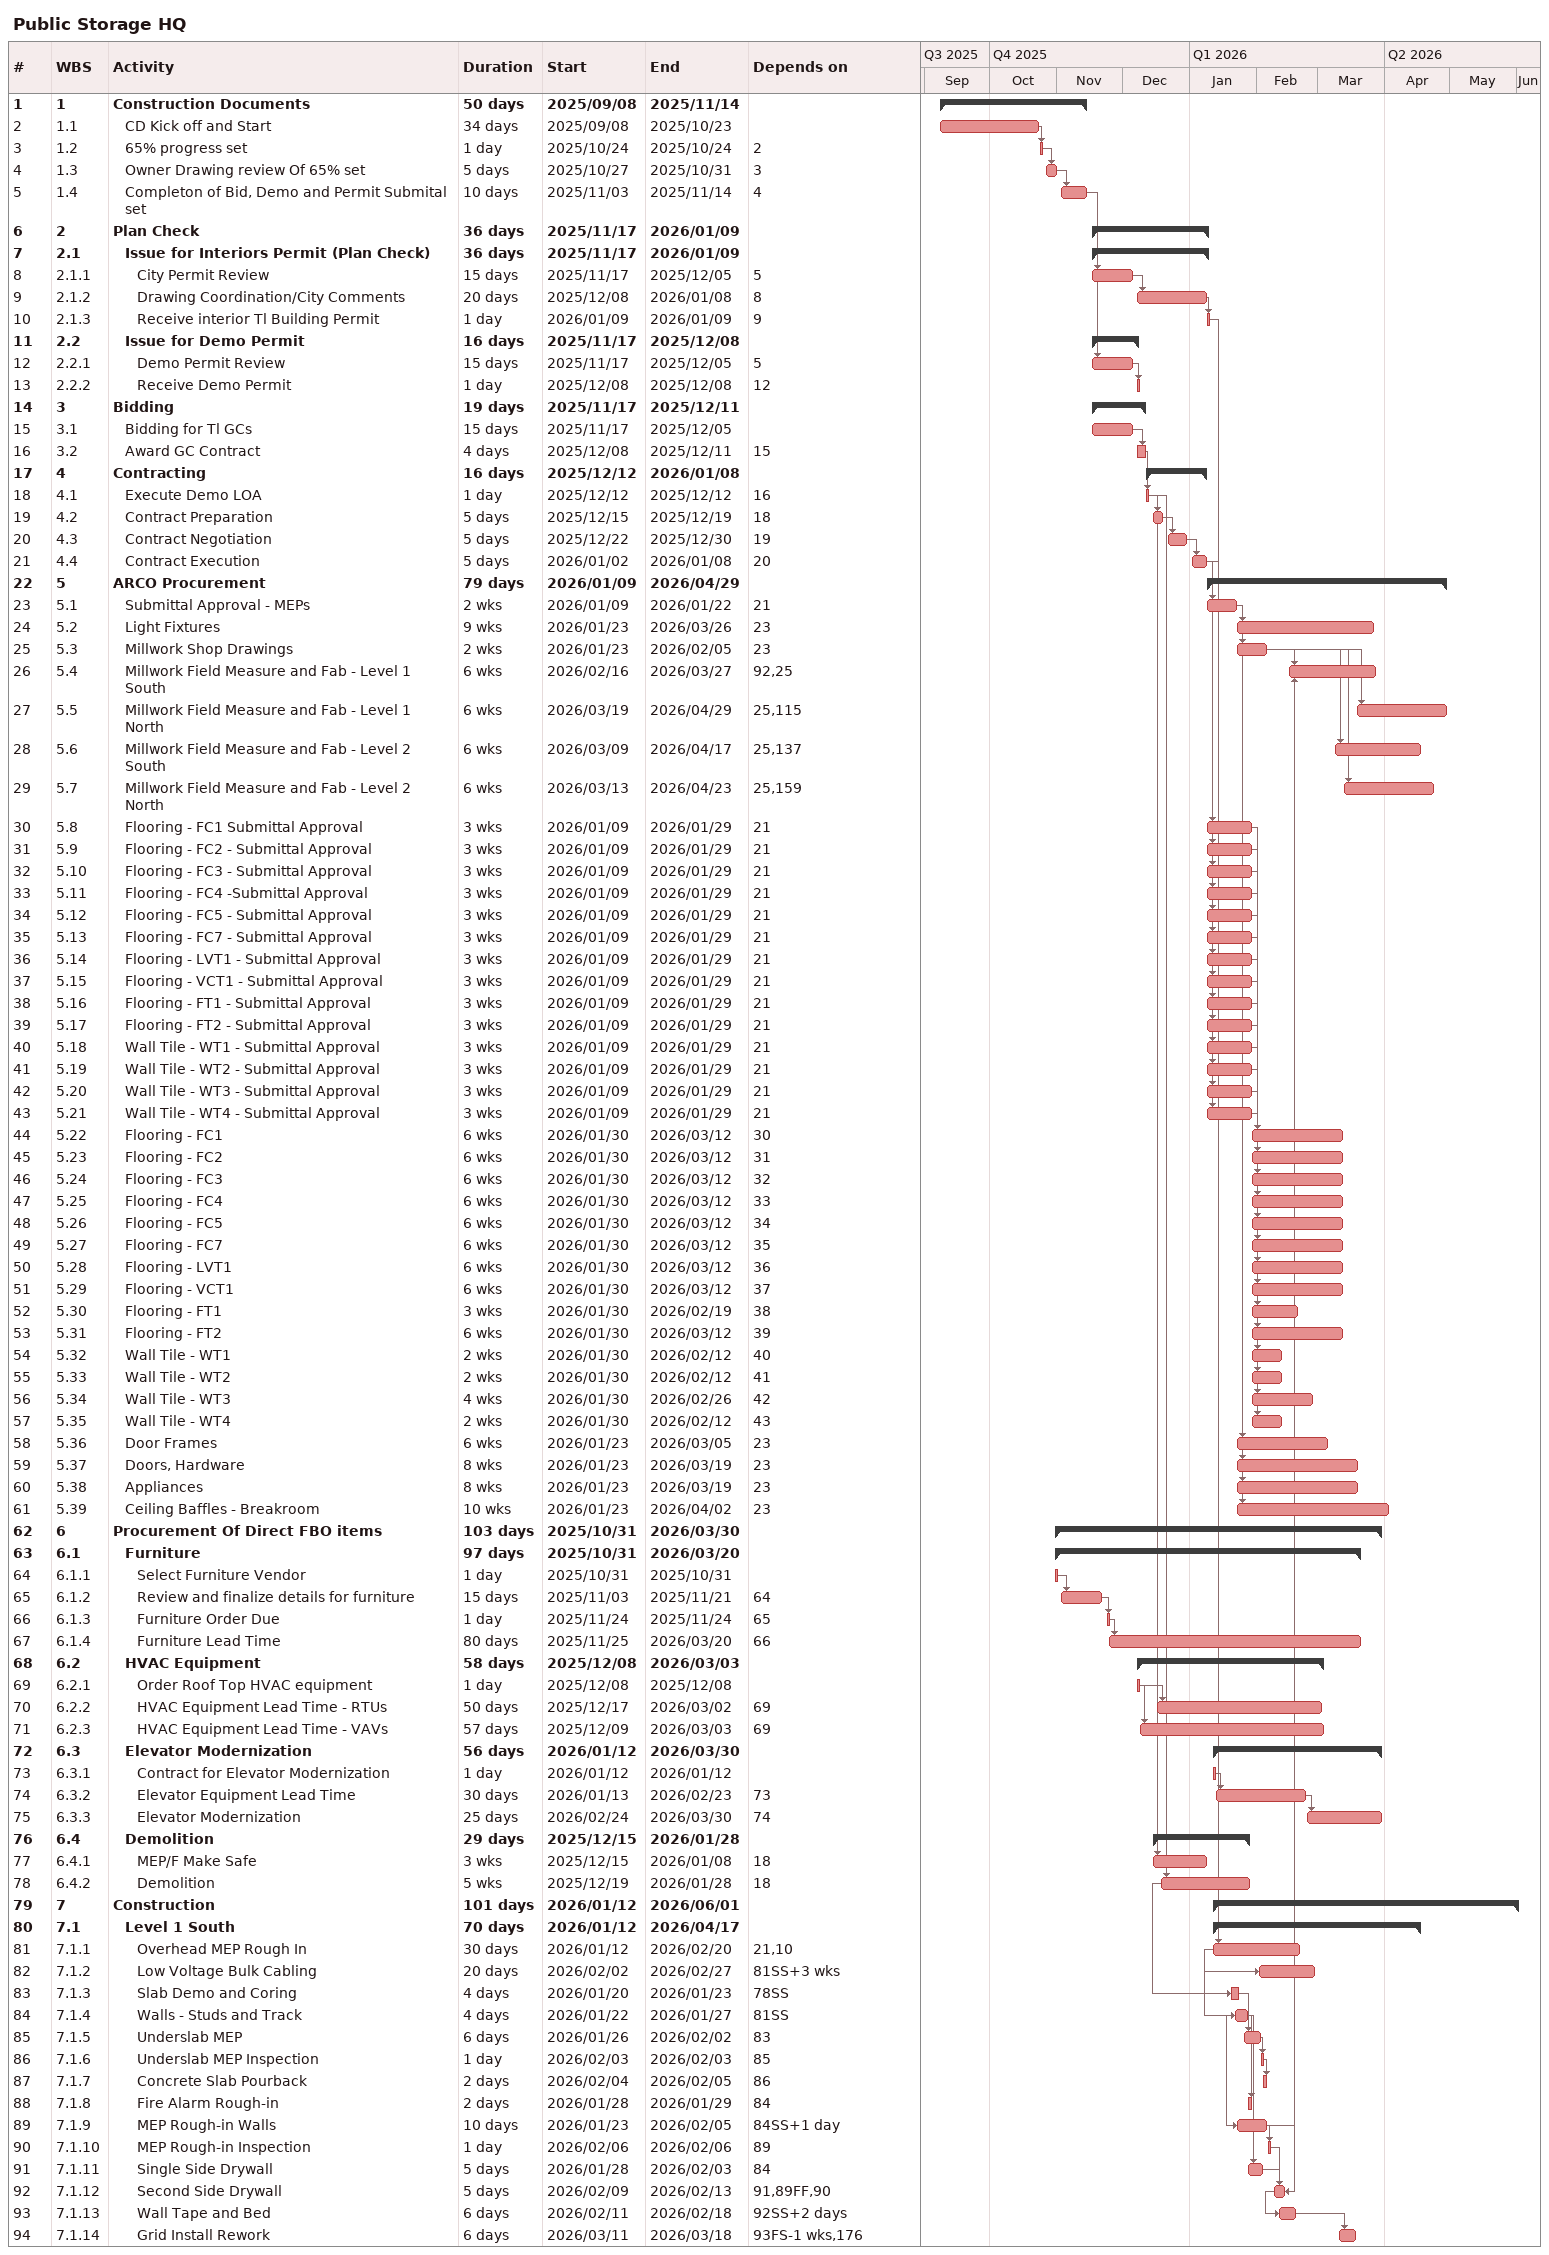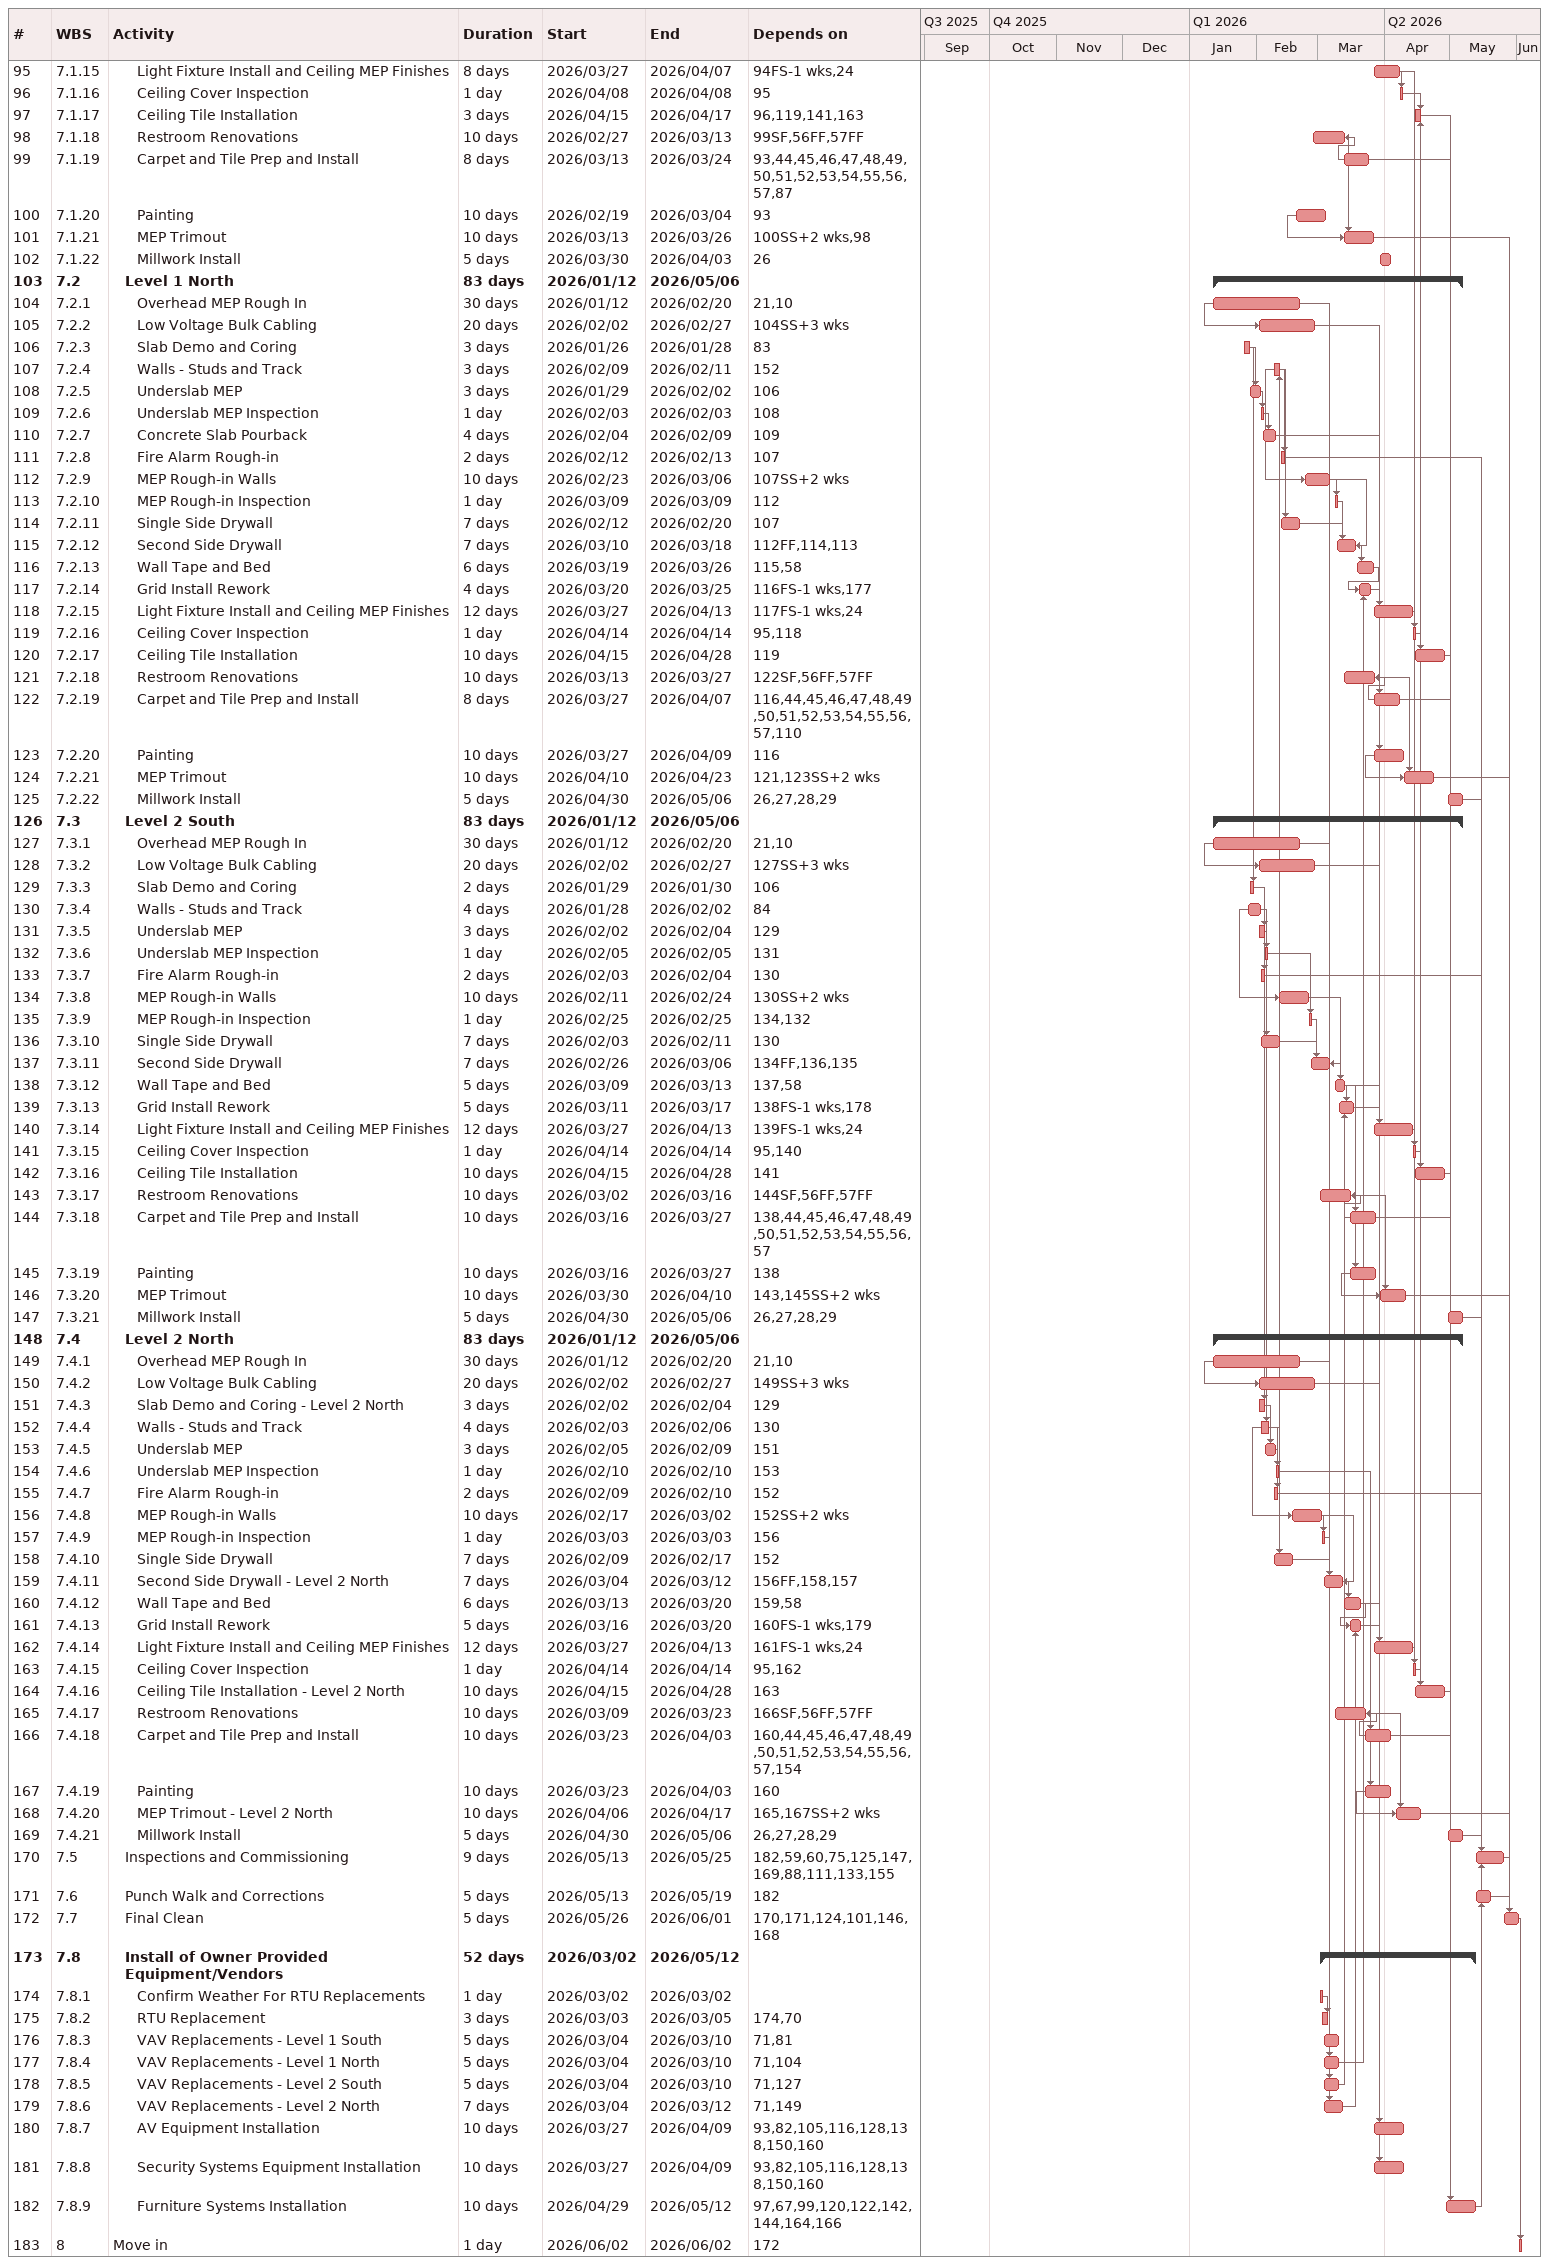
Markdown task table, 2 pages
Public Storage HQ

| ID | WBS | Task | Duration | Start | Finish | Predecessors |
|---|---|---|---|---|---|---|
| 1 | 1 | **Construction Documents** | 50d | 2025-09-08 | 2025-11-14 |  |
| 2 | 1.1 | CD Kick off and Start | 34d | 2025-09-08 | 2025-10-23 |  |
| 3 | 1.2 | 65% progress set | 1d | 2025-10-24 | 2025-10-24 | 2 |
| 4 | 1.3 | Owner Drawing review Of 65% set | 5d | 2025-10-27 | 2025-10-31 | 3 |
| 5 | 1.4 | Completon of Bid, Demo and Permit Submital set | 10d | 2025-11-03 | 2025-11-14 | 4 |
| 6 | 2 | **Plan Check** | 36d | 2025-11-17 | 2026-01-09 |  |
| 7 | 2.1 | **Issue for Interiors Permit (Plan Check)** | 36d | 2025-11-17 | 2026-01-09 |  |
| 8 | 2.1.1 | City Permit Review | 15d | 2025-11-17 | 2025-12-05 | 5 |
| 9 | 2.1.2 | Drawing Coordination/City Comments | 20d | 2025-12-08 | 2026-01-08 | 8 |
| 10 | 2.1.3 | Receive interior Tl Building Permit | 1d | 2026-01-09 | 2026-01-09 | 9 |
| 11 | 2.2 | **Issue for Demo Permit** | 16d | 2025-11-17 | 2025-12-08 |  |
| 12 | 2.2.1 | Demo Permit Review | 15d | 2025-11-17 | 2025-12-05 | 5 |
| 13 | 2.2.2 | Receive Demo Permit | 1d | 2025-12-08 | 2025-12-08 | 12 |
| 14 | 3 | **Bidding** | 19d | 2025-11-17 | 2025-12-11 |  |
| 15 | 3.1 | Bidding for Tl GCs | 15d | 2025-11-17 | 2025-12-05 |  |
| 16 | 3.2 | Award GC Contract | 4d | 2025-12-08 | 2025-12-11 | 15 |
| 17 | 4 | **Contracting** | 16d | 2025-12-12 | 2026-01-08 |  |
| 18 | 4.1 | Execute Demo LOA | 1d | 2025-12-12 | 2025-12-12 | 16 |
| 19 | 4.2 | Contract Preparation | 5d | 2025-12-15 | 2025-12-19 | 18 |
| 20 | 4.3 | Contract Negotiation | 5d | 2025-12-22 | 2025-12-30 | 19 |
| 21 | 4.4 | Contract Execution | 5d | 2026-01-02 | 2026-01-08 | 20 |
| 22 | 5 | **ARCO Procurement** | 79d | 2026-01-09 | 2026-04-29 |  |
| 23 | 5.1 | Submittal Approval - MEPs | 2w | 2026-01-09 | 2026-01-22 | 21 |
| 24 | 5.2 | Light Fixtures | 9w | 2026-01-23 | 2026-03-26 | 23 |
| 25 | 5.3 | Millwork Shop Drawings | 2w | 2026-01-23 | 2026-02-05 | 23 |
| 26 | 5.4 | Millwork Field Measure and Fab - Level 1 South | 6w | 2026-02-16 | 2026-03-27 | 92, 25 |
| 27 | 5.5 | Millwork Field Measure and Fab - Level 1 North | 6w | 2026-03-19 | 2026-04-29 | 25, 115 |
| 28 | 5.6 | Millwork Field Measure and Fab - Level 2 South | 6w | 2026-03-09 | 2026-04-17 | 25, 137 |
| 29 | 5.7 | Millwork Field Measure and Fab - Level 2 North | 6w | 2026-03-13 | 2026-04-23 | 25, 159 |
| 30 | 5.8 | Flooring - FC1 Submittal Approval | 3w | 2026-01-09 | 2026-01-29 | 21 |
| 31 | 5.9 | Flooring - FC2 - Submittal Approval | 3w | 2026-01-09 | 2026-01-29 | 21 |
| 32 | 5.10 | Flooring - FC3 - Submittal Approval | 3w | 2026-01-09 | 2026-01-29 | 21 |
| 33 | 5.11 | Flooring - FC4 -Submittal Approval | 3w | 2026-01-09 | 2026-01-29 | 21 |
| 34 | 5.12 | Flooring - FC5 - Submittal Approval | 3w | 2026-01-09 | 2026-01-29 | 21 |
| 35 | 5.13 | Flooring - FC7 - Submittal Approval | 3w | 2026-01-09 | 2026-01-29 | 21 |
| 36 | 5.14 | Flooring - LVT1 - Submittal Approval | 3w | 2026-01-09 | 2026-01-29 | 21 |
| 37 | 5.15 | Flooring - VCT1 - Submittal Approval | 3w | 2026-01-09 | 2026-01-29 | 21 |
| 38 | 5.16 | Flooring - FT1 - Submittal Approval | 3w | 2026-01-09 | 2026-01-29 | 21 |
| 39 | 5.17 | Flooring - FT2 - Submittal Approval | 3w | 2026-01-09 | 2026-01-29 | 21 |
| 40 | 5.18 | Wall Tile - WT1 - Submittal Approval | 3w | 2026-01-09 | 2026-01-29 | 21 |
| 41 | 5.19 | Wall Tile - WT2 - Submittal Approval | 3w | 2026-01-09 | 2026-01-29 | 21 |
| 42 | 5.20 | Wall Tile - WT3 - Submittal Approval | 3w | 2026-01-09 | 2026-01-29 | 21 |
| 43 | 5.21 | Wall Tile - WT4 - Submittal Approval | 3w | 2026-01-09 | 2026-01-29 | 21 |
| 44 | 5.22 | Flooring - FC1 | 6w | 2026-01-30 | 2026-03-12 | 30 |
| 45 | 5.23 | Flooring - FC2 | 6w | 2026-01-30 | 2026-03-12 | 31 |
| 46 | 5.24 | Flooring - FC3 | 6w | 2026-01-30 | 2026-03-12 | 32 |
| 47 | 5.25 | Flooring - FC4 | 6w | 2026-01-30 | 2026-03-12 | 33 |
| 48 | 5.26 | Flooring - FC5 | 6w | 2026-01-30 | 2026-03-12 | 34 |
| 49 | 5.27 | Flooring - FC7 | 6w | 2026-01-30 | 2026-03-12 | 35 |
| 50 | 5.28 | Flooring - LVT1 | 6w | 2026-01-30 | 2026-03-12 | 36 |
| 51 | 5.29 | Flooring - VCT1 | 6w | 2026-01-30 | 2026-03-12 | 37 |
| 52 | 5.30 | Flooring - FT1 | 3w | 2026-01-30 | 2026-02-19 | 38 |
| 53 | 5.31 | Flooring - FT2 | 6w | 2026-01-30 | 2026-03-12 | 39 |
| 54 | 5.32 | Wall Tile - WT1 | 2w | 2026-01-30 | 2026-02-12 | 40 |
| 55 | 5.33 | Wall Tile - WT2 | 2w | 2026-01-30 | 2026-02-12 | 41 |
| 56 | 5.34 | Wall Tile - WT3 | 4w | 2026-01-30 | 2026-02-26 | 42 |
| 57 | 5.35 | Wall Tile - WT4 | 2w | 2026-01-30 | 2026-02-12 | 43 |
| 58 | 5.36 | Door Frames | 6w | 2026-01-23 | 2026-03-05 | 23 |
| 59 | 5.37 | Doors, Hardware | 8w | 2026-01-23 | 2026-03-19 | 23 |
| 60 | 5.38 | Appliances | 8w | 2026-01-23 | 2026-03-19 | 23 |
| 61 | 5.39 | Ceiling Baffles - Breakroom | 10w | 2026-01-23 | 2026-04-02 | 23 |
| 62 | 6 | **Procurement Of Direct FBO items** | 103d | 2025-10-31 | 2026-03-30 |  |
| 63 | 6.1 | **Furniture** | 97d | 2025-10-31 | 2026-03-20 |  |
| 64 | 6.1.1 | Select Furniture Vendor | 1d | 2025-10-31 | 2025-10-31 |  |
| 65 | 6.1.2 | Review and finalize details for furniture | 15d | 2025-11-03 | 2025-11-21 | 64 |
| 66 | 6.1.3 | Furniture Order Due | 1d | 2025-11-24 | 2025-11-24 | 65 |
| 67 | 6.1.4 | Furniture Lead Time | 80d | 2025-11-25 | 2026-03-20 | 66 |
| 68 | 6.2 | **HVAC Equipment** | 58d | 2025-12-08 | 2026-03-03 |  |
| 69 | 6.2.1 | Order Roof Top HVAC equipment | 1d | 2025-12-08 | 2025-12-08 |  |
| 70 | 6.2.2 | HVAC Equipment Lead Time - RTUs | 50d | 2025-12-17 | 2026-03-02 | 69 |
| 71 | 6.2.3 | HVAC Equipment Lead Time - VAVs | 57d | 2025-12-09 | 2026-03-03 | 69 |
| 72 | 6.3 | **Elevator Modernization** | 56d | 2026-01-12 | 2026-03-30 |  |
| 73 | 6.3.1 | Contract for Elevator Modernization | 1d | 2026-01-12 | 2026-01-12 |  |
| 74 | 6.3.2 | Elevator Equipment Lead Time | 30d | 2026-01-13 | 2026-02-23 | 73 |
| 75 | 6.3.3 | Elevator Modernization | 25d | 2026-02-24 | 2026-03-30 | 74 |
| 76 | 6.4 | **Demolition** | 29d | 2025-12-15 | 2026-01-28 |  |
| 77 | 6.4.1 | MEP/F Make Safe | 3w | 2025-12-15 | 2026-01-08 | 18 |
| 78 | 6.4.2 | Demolition | 5w | 2025-12-19 | 2026-01-28 | 18 |
| 79 | 7 | **Construction** | 101d | 2026-01-12 | 2026-06-01 |  |
| 80 | 7.1 | **Level 1 South** | 70d | 2026-01-12 | 2026-04-17 |  |
| 81 | 7.1.1 | Overhead MEP Rough In | 30d | 2026-01-12 | 2026-02-20 | 21, 10 |
| 82 | 7.1.2 | Low Voltage Bulk Cabling | 20d | 2026-02-02 | 2026-02-27 | 81SS+3w |
| 83 | 7.1.3 | Slab Demo and Coring | 4d | 2026-01-20 | 2026-01-23 | 78SS |
| 84 | 7.1.4 | Walls - Studs and Track | 4d | 2026-01-22 | 2026-01-27 | 81SS |
| 85 | 7.1.5 | Underslab MEP | 6d | 2026-01-26 | 2026-02-02 | 83 |
| 86 | 7.1.6 | Underslab MEP Inspection | 1d | 2026-02-03 | 2026-02-03 | 85 |
| 87 | 7.1.7 | Concrete Slab Pourback | 2d | 2026-02-04 | 2026-02-05 | 86 |
| 88 | 7.1.8 | Fire Alarm Rough-in | 2d | 2026-01-28 | 2026-01-29 | 84 |
| 89 | 7.1.9 | MEP Rough-in Walls | 10d | 2026-01-23 | 2026-02-05 | 84SS+1d |
| 90 | 7.1.10 | MEP Rough-in Inspection | 1d | 2026-02-06 | 2026-02-06 | 89 |
| 91 | 7.1.11 | Single Side Drywall | 5d | 2026-01-28 | 2026-02-03 | 84 |
| 92 | 7.1.12 | Second Side Drywall | 5d | 2026-02-09 | 2026-02-13 | 91, 89FF, 90 |
| 93 | 7.1.13 | Wall Tape and Bed | 6d | 2026-02-11 | 2026-02-18 | 92SS+2d |
| 94 | 7.1.14 | Grid Install Rework | 6d | 2026-03-11 | 2026-03-18 | 93FS-1w, 176 |
| 95 | 7.1.15 | Light Fixture Install and Ceiling MEP Finishes | 8d | 2026-03-27 | 2026-04-07 | 94FS-1w, 24 |
| 96 | 7.1.16 | Ceiling Cover Inspection | 1d | 2026-04-08 | 2026-04-08 | 95 |
| 97 | 7.1.17 | Ceiling Tile Installation | 3d | 2026-04-15 | 2026-04-17 | 96, 119, 141, 163 |
| 98 | 7.1.18 | Restroom Renovations | 10d | 2026-02-27 | 2026-03-13 | 99SF, 56FF, 57FF |
| 99 | 7.1.19 | Carpet and Tile Prep and Install | 8d | 2026-03-13 | 2026-03-24 | 93, 44, 45, 46, 47, 48, 49, 50, 51, 52, 53, 54, 55, 56, 57, 87 |
| 100 | 7.1.20 | Painting | 10d | 2026-02-19 | 2026-03-04 | 93 |
| 101 | 7.1.21 | MEP Trimout | 10d | 2026-03-13 | 2026-03-26 | 100SS+2w, 98 |
| 102 | 7.1.22 | Millwork Install | 5d | 2026-03-30 | 2026-04-03 | 26 |
| 103 | 7.2 | **Level 1 North** | 83d | 2026-01-12 | 2026-05-06 |  |
| 104 | 7.2.1 | Overhead MEP Rough In | 30d | 2026-01-12 | 2026-02-20 | 21, 10 |
| 105 | 7.2.2 | Low Voltage Bulk Cabling | 20d | 2026-02-02 | 2026-02-27 | 104SS+3w |
| 106 | 7.2.3 | Slab Demo and Coring | 3d | 2026-01-26 | 2026-01-28 | 83 |
| 107 | 7.2.4 | Walls - Studs and Track | 3d | 2026-02-09 | 2026-02-11 | 152 |
| 108 | 7.2.5 | Underslab MEP | 3d | 2026-01-29 | 2026-02-02 | 106 |
| 109 | 7.2.6 | Underslab MEP Inspection | 1d | 2026-02-03 | 2026-02-03 | 108 |
| 110 | 7.2.7 | Concrete Slab Pourback | 4d | 2026-02-04 | 2026-02-09 | 109 |
| 111 | 7.2.8 | Fire Alarm Rough-in | 2d | 2026-02-12 | 2026-02-13 | 107 |
| 112 | 7.2.9 | MEP Rough-in Walls | 10d | 2026-02-23 | 2026-03-06 | 107SS+2w |
| 113 | 7.2.10 | MEP Rough-in Inspection | 1d | 2026-03-09 | 2026-03-09 | 112 |
| 114 | 7.2.11 | Single Side Drywall | 7d | 2026-02-12 | 2026-02-20 | 107 |
| 115 | 7.2.12 | Second Side Drywall | 7d | 2026-03-10 | 2026-03-18 | 112FF, 114, 113 |
| 116 | 7.2.13 | Wall Tape and Bed | 6d | 2026-03-19 | 2026-03-26 | 115, 58 |
| 117 | 7.2.14 | Grid Install Rework | 4d | 2026-03-20 | 2026-03-25 | 116FS-1w, 177 |
| 118 | 7.2.15 | Light Fixture Install and Ceiling MEP Finishes | 12d | 2026-03-27 | 2026-04-13 | 117FS-1w, 24 |
| 119 | 7.2.16 | Ceiling Cover Inspection | 1d | 2026-04-14 | 2026-04-14 | 95, 118 |
| 120 | 7.2.17 | Ceiling Tile Installation | 10d | 2026-04-15 | 2026-04-28 | 119 |
| 121 | 7.2.18 | Restroom Renovations | 10d | 2026-03-13 | 2026-03-27 | 122SF, 56FF, 57FF |
| 122 | 7.2.19 | Carpet and Tile Prep and Install | 8d | 2026-03-27 | 2026-04-07 | 116, 44, 45, 46, 47, 48, 49, 50, 51, 52, 53, 54, 55, 56, 57, 110 |
| 123 | 7.2.20 | Painting | 10d | 2026-03-27 | 2026-04-09 | 116 |
| 124 | 7.2.21 | MEP Trimout | 10d | 2026-04-10 | 2026-04-23 | 121, 123SS+2w |
| 125 | 7.2.22 | Millwork Install | 5d | 2026-04-30 | 2026-05-06 | 26, 27, 28, 29 |
| 126 | 7.3 | **Level 2 South** | 83d | 2026-01-12 | 2026-05-06 |  |
| 127 | 7.3.1 | Overhead MEP Rough In | 30d | 2026-01-12 | 2026-02-20 | 21, 10 |
| 128 | 7.3.2 | Low Voltage Bulk Cabling | 20d | 2026-02-02 | 2026-02-27 | 127SS+3w |
| 129 | 7.3.3 | Slab Demo and Coring | 2d | 2026-01-29 | 2026-01-30 | 106 |
| 130 | 7.3.4 | Walls - Studs and Track | 4d | 2026-01-28 | 2026-02-02 | 84 |
| 131 | 7.3.5 | Underslab MEP | 3d | 2026-02-02 | 2026-02-04 | 129 |
| 132 | 7.3.6 | Underslab MEP Inspection | 1d | 2026-02-05 | 2026-02-05 | 131 |
| 133 | 7.3.7 | Fire Alarm Rough-in | 2d | 2026-02-03 | 2026-02-04 | 130 |
| 134 | 7.3.8 | MEP Rough-in Walls | 10d | 2026-02-11 | 2026-02-24 | 130SS+2w |
| 135 | 7.3.9 | MEP Rough-in Inspection | 1d | 2026-02-25 | 2026-02-25 | 134, 132 |
| 136 | 7.3.10 | Single Side Drywall | 7d | 2026-02-03 | 2026-02-11 | 130 |
| 137 | 7.3.11 | Second Side Drywall | 7d | 2026-02-26 | 2026-03-06 | 134FF, 136, 135 |
| 138 | 7.3.12 | Wall Tape and Bed | 5d | 2026-03-09 | 2026-03-13 | 137, 58 |
| 139 | 7.3.13 | Grid Install Rework | 5d | 2026-03-11 | 2026-03-17 | 138FS-1w, 178 |
| 140 | 7.3.14 | Light Fixture Install and Ceiling MEP Finishes | 12d | 2026-03-27 | 2026-04-13 | 139FS-1w, 24 |
| 141 | 7.3.15 | Ceiling Cover Inspection | 1d | 2026-04-14 | 2026-04-14 | 95, 140 |
| 142 | 7.3.16 | Ceiling Tile Installation | 10d | 2026-04-15 | 2026-04-28 | 141 |
| 143 | 7.3.17 | Restroom Renovations | 10d | 2026-03-02 | 2026-03-16 | 144SF, 56FF, 57FF |
| 144 | 7.3.18 | Carpet and Tile Prep and Install | 10d | 2026-03-16 | 2026-03-27 | 138, 44, 45, 46, 47, 48, 49, 50, 51, 52, 53, 54, 55, 56, 57 |
| 145 | 7.3.19 | Painting | 10d | 2026-03-16 | 2026-03-27 | 138 |
| 146 | 7.3.20 | MEP Trimout | 10d | 2026-03-30 | 2026-04-10 | 143, 145SS+2w |
| 147 | 7.3.21 | Millwork Install | 5d | 2026-04-30 | 2026-05-06 | 26, 27, 28, 29 |
| 148 | 7.4 | **Level 2 North** | 83d | 2026-01-12 | 2026-05-06 |  |
| 149 | 7.4.1 | Overhead MEP Rough In | 30d | 2026-01-12 | 2026-02-20 | 21, 10 |
| 150 | 7.4.2 | Low Voltage Bulk Cabling | 20d | 2026-02-02 | 2026-02-27 | 149SS+3w |
| 151 | 7.4.3 | Slab Demo and Coring - Level 2 North | 3d | 2026-02-02 | 2026-02-04 | 129 |
| 152 | 7.4.4 | Walls - Studs and Track | 4d | 2026-02-03 | 2026-02-06 | 130 |
| 153 | 7.4.5 | Underslab MEP | 3d | 2026-02-05 | 2026-02-09 | 151 |
| 154 | 7.4.6 | Underslab MEP Inspection | 1d | 2026-02-10 | 2026-02-10 | 153 |
| 155 | 7.4.7 | Fire Alarm Rough-in | 2d | 2026-02-09 | 2026-02-10 | 152 |
| 156 | 7.4.8 | MEP Rough-in Walls | 10d | 2026-02-17 | 2026-03-02 | 152SS+2w |
| 157 | 7.4.9 | MEP Rough-in Inspection | 1d | 2026-03-03 | 2026-03-03 | 156 |
| 158 | 7.4.10 | Single Side Drywall | 7d | 2026-02-09 | 2026-02-17 | 152 |
| 159 | 7.4.11 | Second Side Drywall - Level 2 North | 7d | 2026-03-04 | 2026-03-12 | 156FF, 158, 157 |
| 160 | 7.4.12 | Wall Tape and Bed | 6d | 2026-03-13 | 2026-03-20 | 159, 58 |
| 161 | 7.4.13 | Grid Install Rework | 5d | 2026-03-16 | 2026-03-20 | 160FS-1w, 179 |
| 162 | 7.4.14 | Light Fixture Install and Ceiling MEP Finishes | 12d | 2026-03-27 | 2026-04-13 | 161FS-1w, 24 |
| 163 | 7.4.15 | Ceiling Cover Inspection | 1d | 2026-04-14 | 2026-04-14 | 95, 162 |
| 164 | 7.4.16 | Ceiling Tile Installation - Level 2 North | 10d | 2026-04-15 | 2026-04-28 | 163 |
| 165 | 7.4.17 | Restroom Renovations | 10d | 2026-03-09 | 2026-03-23 | 166SF, 56FF, 57FF |
| 166 | 7.4.18 | Carpet and Tile Prep and Install | 10d | 2026-03-23 | 2026-04-03 | 160, 44, 45, 46, 47, 48, 49, 50, 51, 52, 53, 54, 55, 56, 57, 154 |
| 167 | 7.4.19 | Painting | 10d | 2026-03-23 | 2026-04-03 | 160 |
| 168 | 7.4.20 | MEP Trimout - Level 2 North | 10d | 2026-04-06 | 2026-04-17 | 165, 167SS+2w |
| 169 | 7.4.21 | Millwork Install | 5d | 2026-04-30 | 2026-05-06 | 26, 27, 28, 29 |
| 170 | 7.5 | Inspections and Commissioning | 9d | 2026-05-13 | 2026-05-25 | 182, 59, 60, 75, 125, 147, 169, 88, 111, 133, 155 |
| 171 | 7.6 | Punch Walk and Corrections | 5d | 2026-05-13 | 2026-05-19 | 182 |
| 172 | 7.7 | Final Clean | 5d | 2026-05-26 | 2026-06-01 | 170, 171, 124, 101, 146, 168 |
| 173 | 7.8 | **Install of Owner Provided Equipment/Vendors** | 52d | 2026-03-02 | 2026-05-12 |  |
| 174 | 7.8.1 | Confirm Weather For RTU Replacements | 1d | 2026-03-02 | 2026-03-02 |  |
| 175 | 7.8.2 | RTU Replacement | 3d | 2026-03-03 | 2026-03-05 | 174, 70 |
| 176 | 7.8.3 | VAV Replacements - Level 1 South | 5d | 2026-03-04 | 2026-03-10 | 71, 81 |
| 177 | 7.8.4 | VAV Replacements - Level 1 North | 5d | 2026-03-04 | 2026-03-10 | 71, 104 |
| 178 | 7.8.5 | VAV Replacements - Level 2 South | 5d | 2026-03-04 | 2026-03-10 | 71, 127 |
| 179 | 7.8.6 | VAV Replacements - Level 2 North | 7d | 2026-03-04 | 2026-03-12 | 71, 149 |
| 180 | 7.8.7 | AV Equipment Installation | 10d | 2026-03-27 | 2026-04-09 | 93, 82, 105, 116, 128, 138, 150, 160 |
| 181 | 7.8.8 | Security Systems Equipment Installation | 10d | 2026-03-27 | 2026-04-09 | 93, 82, 105, 116, 128, 138, 150, 160 |
| 182 | 7.8.9 | Furniture Systems Installation | 10d | 2026-04-29 | 2026-05-12 | 97, 67, 99, 120, 122, 142, 144, 164, 166 |
| 183 | 8 | Move in | 1d | 2026-06-02 | 2026-06-02 | 172 |
